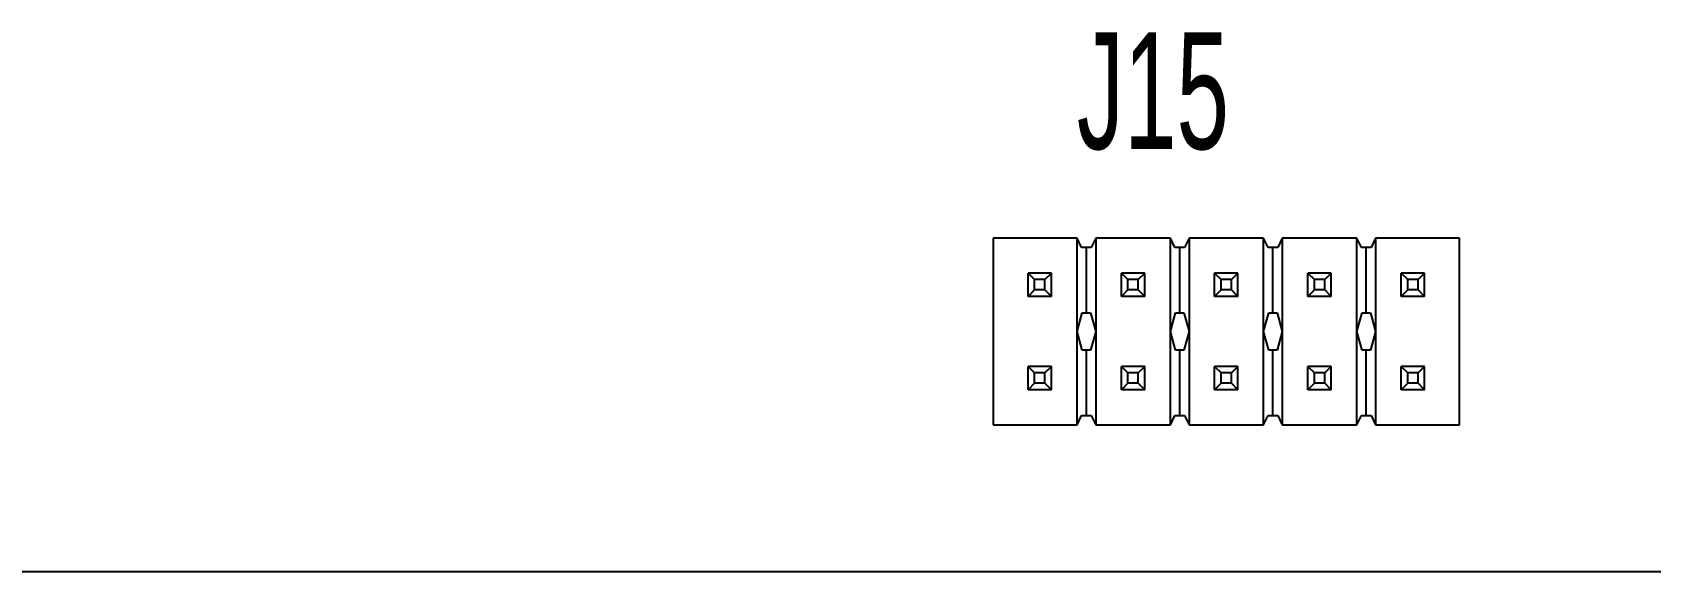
# Model space of a CAD drawing. Header units: millimetres. Extents: x 101 to 291, y 114 to 180.
# Drawn here: x 151.98 to 196.03, y 114.2 to 128.88 of the extents above; entities that cross this region are included whole.
import ezdxf

# ---------------------------------------------------------------- set-up
doc = ezdxf.new("R2010")
doc.units = ezdxf.units.MM
doc.styles.add('SLDTEXTSTYLE0', font='TXT', dxfattribs={"width": 0.605})

msp = doc.modelspace()

# ---------------------------------------------------------------- linework, layer by layer
at = {"color": 7, "linetype": 'Continuous', "lineweight": 25}
for p, q in [((178.134, 123.28), (178.134, 118.2)), ((180.42, 123.28), (178.134, 123.28)), ((180.544, 123.026), (180.42, 123.28)), ((180.42, 120.74), (180.42, 123.28)), ((180.674, 123.026), (180.544, 123.026)), ((180.674, 121.248), (180.674, 123.026)), ((180.804, 123.026), (180.674, 123.026)), ((180.928, 123.28), (180.804, 123.026)), ((180.928, 123.28), (180.928, 120.74)), ((182.96, 123.28), (180.928, 123.28)), ((183.084, 123.026), (182.96, 123.28)), ((182.96, 120.74), (182.96, 123.28)), ((183.214, 123.026), (183.084, 123.026)), ((183.214, 121.248), (183.214, 123.026)), ((183.344, 123.026), (183.214, 123.026)), ((183.468, 123.28), (183.344, 123.026)), ((183.468, 123.28), (183.468, 120.74)), ((185.5, 123.28), (183.468, 123.28)), ((185.5, 120.74), (185.5, 123.28)), ((185.624, 123.026), (185.5, 123.28)), ((185.754, 123.026), (185.624, 123.026)), ((185.754, 121.248), (185.754, 123.026)), ((185.884, 123.026), (185.754, 123.026)), ((186.008, 123.28), (185.884, 123.026)), ((186.008, 123.28), (186.008, 120.74)), ((188.04, 123.28), (186.008, 123.28)), ((188.04, 120.74), (188.04, 123.28)), ((188.164, 123.026), (188.04, 123.28)), ((188.294, 123.026), (188.164, 123.026)), ((188.294, 121.248), (188.294, 123.026)), ((188.424, 123.026), (188.294, 123.026)), ((188.548, 123.28), (188.424, 123.026)), ((188.548, 123.28), (188.548, 120.74)), ((190.834, 123.28), (188.548, 123.28)), ((190.834, 118.2), (190.834, 123.28)), ((179.086, 122.327), (179.262, 122.151)), ((179.721, 122.327), (179.086, 122.327)), ((179.086, 121.692), (179.086, 122.327)), ((179.545, 122.151), (179.262, 122.151)), ((179.262, 121.868), (179.262, 122.151)), ((179.545, 122.151), (179.721, 122.327)), ((179.545, 121.868), (179.545, 122.151)), ((179.721, 121.692), (179.721, 122.327)), ((181.626, 121.692), (181.626, 122.327)), ((181.626, 122.327), (181.802, 122.151)), ((182.261, 122.327), (181.626, 122.327)), ((181.802, 121.868), (181.802, 122.151)), ((182.085, 122.151), (181.802, 122.151)), ((182.085, 122.151), (182.261, 122.327)), ((182.085, 121.868), (182.085, 122.151)), ((182.261, 121.692), (182.261, 122.327)), ((184.166, 121.692), (184.166, 122.327)), ((184.166, 122.327), (184.342, 122.151)), ((184.801, 122.327), (184.166, 122.327)), ((184.625, 122.151), (184.342, 122.151)), ((184.342, 121.868), (184.342, 122.151)), ((184.625, 122.151), (184.801, 122.327)), ((184.625, 121.868), (184.625, 122.151)), ((184.801, 121.692), (184.801, 122.327)), ((186.706, 121.692), (186.706, 122.327)), ((186.706, 122.327), (186.882, 122.151)), ((187.341, 122.327), (186.706, 122.327)), ((186.882, 121.868), (186.882, 122.151)), ((187.165, 122.151), (186.882, 122.151)), ((187.165, 122.151), (187.341, 122.327)), ((187.165, 121.868), (187.165, 122.151)), ((187.341, 121.692), (187.341, 122.327)), ((189.246, 121.692), (189.246, 122.327)), ((189.246, 122.327), (189.422, 122.151)), ((189.881, 122.327), (189.246, 122.327)), ((189.422, 121.868), (189.422, 122.151)), ((189.705, 122.151), (189.422, 122.151)), ((189.705, 122.151), (189.881, 122.327)), ((189.705, 121.868), (189.705, 122.151)), ((189.881, 121.692), (189.881, 122.327)), ((179.262, 121.868), (179.086, 121.692)), ((179.721, 121.692), (179.086, 121.692)), ((179.545, 121.868), (179.262, 121.868)), ((179.721, 121.692), (179.545, 121.868)), ((181.802, 121.868), (181.626, 121.692)), ((182.261, 121.692), (181.626, 121.692)), ((182.085, 121.868), (181.802, 121.868)), ((182.261, 121.692), (182.085, 121.868)), ((184.342, 121.868), (184.166, 121.692)), ((184.801, 121.692), (184.166, 121.692)), ((184.625, 121.868), (184.342, 121.868)), ((184.801, 121.692), (184.625, 121.868)), ((186.882, 121.868), (186.706, 121.692)), ((187.341, 121.692), (186.706, 121.692)), ((187.165, 121.868), (186.882, 121.868)), ((187.341, 121.692), (187.165, 121.868)), ((189.422, 121.868), (189.246, 121.692)), ((189.881, 121.692), (189.246, 121.692)), ((189.705, 121.868), (189.422, 121.868)), ((189.881, 121.692), (189.705, 121.868)), ((180.42, 120.74), (180.557, 121.248)), ((180.557, 121.248), (180.674, 121.248)), ((180.674, 121.248), (180.79, 121.248)), ((180.79, 121.248), (180.928, 120.74)), ((182.96, 120.74), (183.097, 121.248)), ((183.097, 121.248), (183.214, 121.248)), ((183.214, 121.248), (183.33, 121.248)), ((183.33, 121.248), (183.468, 120.74)), ((185.5, 120.74), (185.637, 121.248)), ((185.637, 121.248), (185.754, 121.248)), ((185.754, 121.248), (185.87, 121.248)), ((185.87, 121.248), (186.008, 120.74)), ((188.04, 120.74), (188.177, 121.248)), ((188.177, 121.248), (188.294, 121.248)), ((188.294, 121.248), (188.41, 121.248)), ((188.41, 121.248), (188.548, 120.74)), ((180.42, 118.2), (180.42, 120.74)), ((180.557, 120.232), (180.42, 120.74)), ((180.928, 120.74), (180.79, 120.232)), ((180.928, 120.74), (180.928, 118.2)), ((182.96, 118.2), (182.96, 120.74)), ((183.097, 120.232), (182.96, 120.74)), ((183.468, 120.74), (183.33, 120.232)), ((183.468, 120.74), (183.468, 118.2)), ((185.5, 118.2), (185.5, 120.74)), ((185.637, 120.232), (185.5, 120.74)), ((186.008, 120.74), (185.87, 120.232)), ((186.008, 120.74), (186.008, 118.2)), ((188.04, 118.2), (188.04, 120.74)), ((188.177, 120.232), (188.04, 120.74)), ((188.548, 120.74), (188.41, 120.232)), ((188.548, 120.74), (188.548, 118.2)), ((180.674, 120.232), (180.557, 120.232)), ((180.674, 118.454), (180.674, 120.232)), ((180.79, 120.232), (180.674, 120.232)), ((183.214, 120.232), (183.097, 120.232)), ((183.214, 118.454), (183.214, 120.232)), ((183.33, 120.232), (183.214, 120.232)), ((185.754, 120.232), (185.637, 120.232)), ((185.754, 118.454), (185.754, 120.232)), ((185.87, 120.232), (185.754, 120.232)), ((188.294, 120.232), (188.177, 120.232)), ((188.294, 118.454), (188.294, 120.232)), ((188.41, 120.232), (188.294, 120.232)), ((179.086, 119.787), (179.262, 119.611)), ((179.721, 119.787), (179.086, 119.787)), ((179.086, 119.152), (179.086, 119.787)), ((179.545, 119.611), (179.262, 119.611)), ((179.262, 119.328), (179.262, 119.611)), ((179.545, 119.611), (179.721, 119.787)), ((179.545, 119.328), (179.545, 119.611)), ((179.721, 119.152), (179.721, 119.787)), ((181.626, 119.787), (181.802, 119.611)), ((182.261, 119.787), (181.626, 119.787)), ((181.626, 119.152), (181.626, 119.787)), ((182.085, 119.611), (181.802, 119.611)), ((181.802, 119.328), (181.802, 119.611)), ((182.085, 119.611), (182.261, 119.787)), ((182.085, 119.328), (182.085, 119.611)), ((182.261, 119.152), (182.261, 119.787)), ((184.166, 119.787), (184.342, 119.611)), ((184.166, 119.152), (184.166, 119.787)), ((184.801, 119.787), (184.166, 119.787)), ((184.342, 119.328), (184.342, 119.611)), ((184.625, 119.611), (184.342, 119.611)), ((184.625, 119.611), (184.801, 119.787)), ((184.625, 119.328), (184.625, 119.611)), ((184.801, 119.152), (184.801, 119.787)), ((186.706, 119.787), (186.882, 119.611)), ((186.706, 119.152), (186.706, 119.787)), ((187.341, 119.787), (186.706, 119.787)), ((186.882, 119.328), (186.882, 119.611)), ((187.165, 119.611), (186.882, 119.611)), ((187.165, 119.611), (187.341, 119.787)), ((187.165, 119.328), (187.165, 119.611)), ((187.341, 119.152), (187.341, 119.787)), ((189.246, 119.787), (189.422, 119.611)), ((189.881, 119.787), (189.246, 119.787)), ((189.246, 119.152), (189.246, 119.787)), ((189.705, 119.611), (189.422, 119.611)), ((189.422, 119.328), (189.422, 119.611)), ((189.705, 119.611), (189.881, 119.787)), ((189.705, 119.328), (189.705, 119.611)), ((189.881, 119.152), (189.881, 119.787)), ((179.262, 119.328), (179.086, 119.152)), ((179.721, 119.152), (179.086, 119.152)), ((179.545, 119.328), (179.262, 119.328)), ((179.721, 119.152), (179.545, 119.328)), ((181.802, 119.328), (181.626, 119.152)), ((182.261, 119.152), (181.626, 119.152)), ((182.085, 119.328), (181.802, 119.328)), ((182.261, 119.152), (182.085, 119.328)), ((184.342, 119.328), (184.166, 119.152)), ((184.801, 119.152), (184.166, 119.152)), ((184.625, 119.328), (184.342, 119.328)), ((184.801, 119.152), (184.625, 119.328)), ((186.882, 119.328), (186.706, 119.152)), ((187.341, 119.152), (186.706, 119.152)), ((187.165, 119.328), (186.882, 119.328)), ((187.341, 119.152), (187.165, 119.328)), ((189.422, 119.328), (189.246, 119.152)), ((189.881, 119.152), (189.246, 119.152)), ((189.705, 119.328), (189.422, 119.328)), ((189.881, 119.152), (189.705, 119.328)), ((178.134, 118.2), (180.42, 118.2)), ((180.42, 118.2), (180.544, 118.454)), ((180.544, 118.454), (180.674, 118.454)), ((180.674, 118.454), (180.804, 118.454)), ((180.804, 118.454), (180.928, 118.2)), ((180.928, 118.2), (182.96, 118.2)), ((182.96, 118.2), (183.084, 118.454)), ((183.084, 118.454), (183.214, 118.454)), ((183.214, 118.454), (183.344, 118.454)), ((183.344, 118.454), (183.468, 118.2)), ((183.468, 118.2), (185.5, 118.2)), ((185.5, 118.2), (185.624, 118.454)), ((185.624, 118.454), (185.754, 118.454)), ((185.754, 118.454), (185.884, 118.454)), ((185.884, 118.454), (186.008, 118.2)), ((186.008, 118.2), (188.04, 118.2)), ((188.04, 118.2), (188.164, 118.454)), ((188.164, 118.454), (188.294, 118.454)), ((188.294, 118.454), (188.424, 118.454)), ((188.424, 118.454), (188.548, 118.2)), ((188.548, 118.2), (190.834, 118.2)), ((126.165, 114.2), (242.534, 114.2))]:
    msp.add_line(p, q, dxfattribs=at)

# ---------------------------------------------------------------- texts
at = {"color": 7, "linetype": 'Continuous', "lineweight": 0, "insert": (180.416, 128.881), "char_height": 3.175, "attachment_point": 1, "style": 'SLDTEXTSTYLE0'}
msp.add_mtext('J15', dxfattribs=at)

doc.saveas('drawing.dxf')
